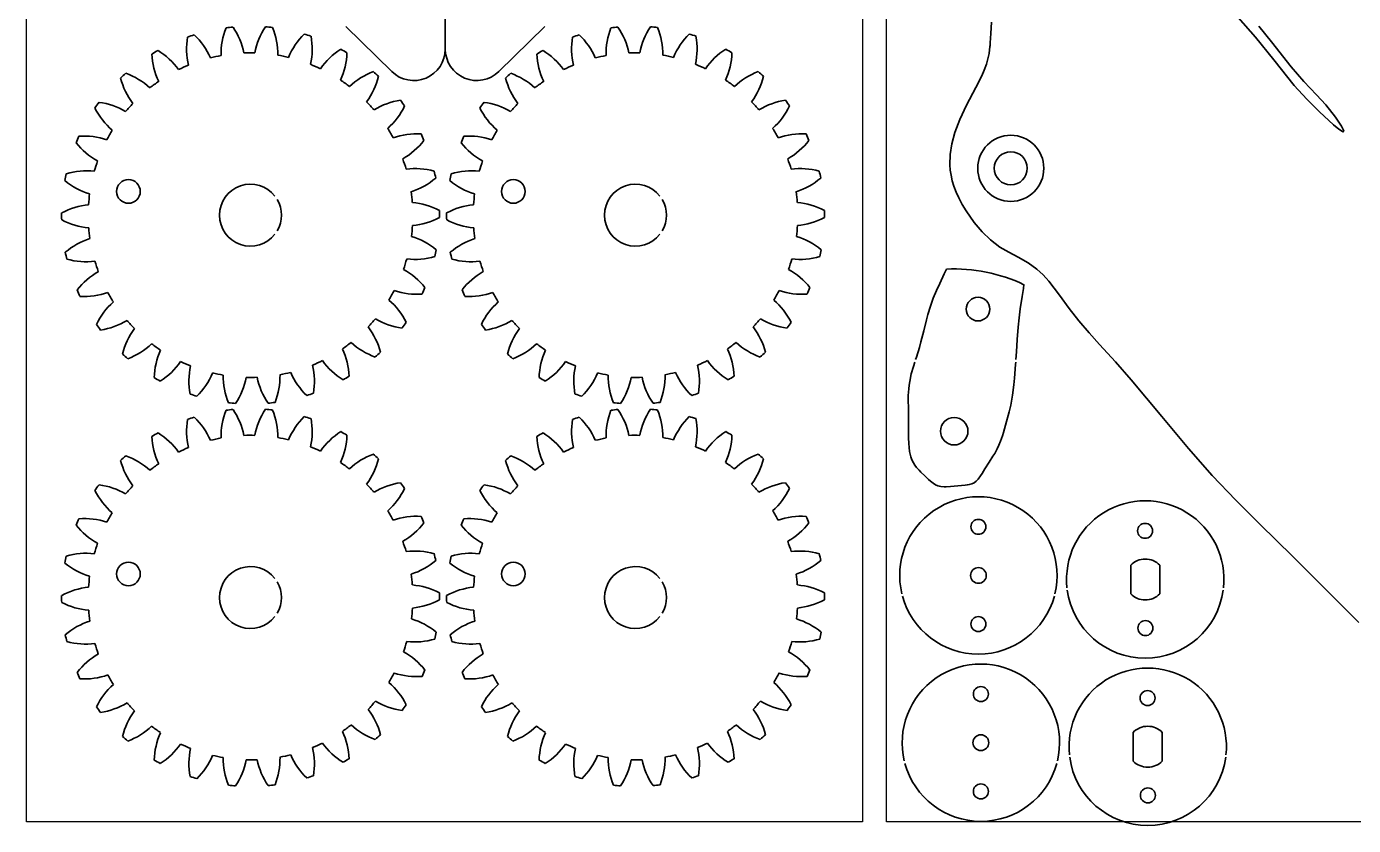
# Model space of a CAD drawing. Extents: x 30 to 398, y 238 to 462.
# Drawn here: x 30.3 to 198.9, y 238.4 to 339.9 of the extents above; entities that cross this region are included whole.
import ezdxf

# ---------------------------------------------------------------- set-up
doc = ezdxf.new("R2010")
doc.units = 0

msp = doc.modelspace()

# ---------------------------------------------------------------- linework, layer by layer
at = {"color": 7, "lineweight": 35}
msp.add_line((83.54, 337.06), (83.54, 359.48), dxfattribs=at)
at = {"color": 7, "lineweight": 35, "ltscale": 0.083216}
msp.add_line((184.29, 341.06), (186.49, 338.57), dxfattribs=at)
at = {"color": 7, "lineweight": 35, "ltscale": 0.204382}
for p, q in [((70.9, 339.92), (76.74, 334.2)), ((96.18, 339.92), (90.34, 334.2))]:
    msp.add_line(p, q, dxfattribs=at)
at = {"color": 7, "lineweight": 35, "ltscale": 0.029482}
msp.add_line((152.79, 337.84), (152.84, 339.02), dxfattribs=at)
at = {"color": 7, "lineweight": 35, "ltscale": 0.036639}
msp.add_line((152.84, 339.02), (152.94, 340.48), dxfattribs=at)
at = {"color": 7, "lineweight": 35, "ltscale": 0.064306}
msp.add_line((188.52, 337.97), (186.9, 339.97), dxfattribs=at)
at = {"color": 7, "lineweight": 35, "ltscale": 0.022426}
msp.add_line((152.63, 336.49), (152.73, 337.38), dxfattribs=at)
at = {"color": 7, "lineweight": 35, "ltscale": 0.092235}
msp.add_line((186.49, 338.57), (188.82, 335.7), dxfattribs=at)
at = {"color": 7, "lineweight": 35, "ltscale": 0.100289}
msp.add_line((191, 334.82), (188.52, 337.97), dxfattribs=at)
at = {"color": 7, "lineweight": 35, "ltscale": 0.017305}
msp.add_line((152.3, 335.14), (152.49, 335.81), dxfattribs=at)
at = {"color": 7, "lineweight": 35, "ltscale": 0.017335}
msp.add_line((152.49, 335.81), (152.63, 336.49), dxfattribs=at)
at = {"color": 7, "lineweight": 35, "ltscale": 0.104418}
msp.add_line((188.82, 335.7), (191.4, 332.42), dxfattribs=at)
at = {"color": 7, "lineweight": 35, "ltscale": 0.020286}
msp.add_line((151.71, 333.64), (152.03, 334.38), dxfattribs=at)
at = {"color": 7, "lineweight": 35, "ltscale": 0.020209}
msp.add_line((152.03, 334.38), (152.3, 335.14), dxfattribs=at)
at = {"color": 7, "lineweight": 35, "ltscale": 0.06192}
msp.add_line((192.61, 332.93), (191, 334.82), dxfattribs=at)
at = {"color": 7, "lineweight": 35, "ltscale": 0.063506}
msp.add_line((149.77, 329.95), (150.97, 332.19), dxfattribs=at)
at = {"color": 7, "lineweight": 35, "ltscale": 0.040666}
msp.add_line((150.97, 332.19), (151.71, 333.64), dxfattribs=at)
at = {"color": 7, "lineweight": 35, "ltscale": 0.059173}
msp.add_line((191.4, 332.42), (193.01, 330.69), dxfattribs=at)
at = {"color": 7, "lineweight": 35, "ltscale": 0.058349}
msp.add_line((194.24, 331.26), (192.61, 332.93), dxfattribs=at)
at = {"color": 7, "lineweight": 35, "ltscale": 0.056642}
msp.add_line((193.01, 330.69), (194.62, 329.09), dxfattribs=at)
at = {"color": 7, "lineweight": 35, "ltscale": 0.04327}
msp.add_line((195.41, 329.99), (194.24, 331.26), dxfattribs=at)
at = {"color": 7, "lineweight": 35, "ltscale": 0.051022}
msp.add_line((148.9, 328.11), (149.77, 329.95), dxfattribs=at)
at = {"color": 7, "lineweight": 35, "ltscale": 0.060544}
msp.add_line((194.62, 329.09), (196.39, 327.44), dxfattribs=at)
at = {"color": 7, "lineweight": 35, "ltscale": 0.050448}
msp.add_line((196.65, 328.4), (195.41, 329.99), dxfattribs=at)
at = {"color": 7, "lineweight": 35, "ltscale": 0.043979}
msp.add_line((148.28, 326.46), (148.9, 328.11), dxfattribs=at)
at = {"color": 7, "lineweight": 35, "ltscale": 0.022188}
msp.add_line((196.39, 327.44), (197.07, 326.87), dxfattribs=at)
at = {"color": 7, "lineweight": 35, "ltscale": 0.034352}
msp.add_line((197.42, 327.26), (196.65, 328.4), dxfattribs=at)
at = {"color": 7, "lineweight": 35, "ltscale": 0.014258}
msp.add_line((197.67, 326.75), (197.42, 327.26), dxfattribs=at)
at = {"color": 7, "lineweight": 35, "ltscale": 0.037758}
msp.add_line((147.89, 325), (148.28, 326.46), dxfattribs=at)
at = {"color": 7, "lineweight": 35, "ltscale": 0.013474}
msp.add_line((197.07, 326.87), (197.52, 326.58), dxfattribs=at)
at = {"color": 7, "lineweight": 35, "ltscale": 0.001761}
msp.add_line((197.52, 326.58), (197.59, 326.56), dxfattribs=at)
at = {"color": 7, "lineweight": 35, "ltscale": 0.001127}
msp.add_line((197.59, 326.56), (197.63, 326.55), dxfattribs=at)
at = {"color": 7, "lineweight": 35, "ltscale": 0.000421}
msp.add_line((197.63, 326.55), (197.65, 326.56), dxfattribs=at)
at = {"color": 7, "lineweight": 35, "ltscale": 0.000383}
msp.add_line((197.65, 326.56), (197.66, 326.56), dxfattribs=at)
at = {"color": 7, "lineweight": 35, "ltscale": 0.000374}
msp.add_line((197.66, 326.56), (197.67, 326.58), dxfattribs=at)
at = {"color": 7, "lineweight": 35, "ltscale": 0.003029}
msp.add_line((197.69, 326.63), (197.67, 326.75), dxfattribs=at)
at = {"color": 7, "lineweight": 35, "ltscale": 0.000396}
msp.add_line((197.67, 326.58), (197.68, 326.59), dxfattribs=at)
at = {"color": 7, "lineweight": 35, "ltscale": 0.000945}
msp.add_line((197.68, 326.59), (197.69, 326.63), dxfattribs=at)
at = {"color": 7, "lineweight": 35, "ltscale": 0.03418}
msp.add_line((147.68, 323.65), (147.89, 325), dxfattribs=at)
at = {"color": 7, "lineweight": 35, "ltscale": 0.032798}
msp.add_line((147.65, 322.34), (147.68, 323.65), dxfattribs=at)
at = {"color": 7, "lineweight": 35, "ltscale": 0.01653}
msp.add_line((147.71, 321.68), (147.65, 322.34), dxfattribs=at)
at = {"color": 7, "lineweight": 35, "ltscale": 0.016531}
msp.add_line((147.81, 321.02), (147.71, 321.68), dxfattribs=at)
at = {"color": 7, "lineweight": 35, "ltscale": 0.017631}
msp.add_line((147.96, 320.33), (147.81, 321.02), dxfattribs=at)
at = {"color": 7, "lineweight": 35, "ltscale": 0.017624}
msp.add_line((148.16, 319.66), (147.96, 320.33), dxfattribs=at)
at = {"color": 7, "lineweight": 35, "ltscale": 0.020476}
msp.add_line((148.45, 318.89), (148.16, 319.66), dxfattribs=at)
at = {"color": 7, "lineweight": 35, "ltscale": 0.020487}
msp.add_line((148.79, 318.14), (148.45, 318.89), dxfattribs=at)
at = {"color": 7, "lineweight": 35, "ltscale": 0.023728}
msp.add_line((149.23, 317.3), (148.79, 318.14), dxfattribs=at)
at = {"color": 7, "lineweight": 35, "ltscale": 0.023719}
msp.add_line((149.71, 316.49), (149.23, 317.3), dxfattribs=at)
at = {"color": 7, "lineweight": 35, "ltscale": 0.044475}
msp.add_line((150.72, 315.03), (149.71, 316.49), dxfattribs=at)
at = {"color": 7, "lineweight": 35, "ltscale": 0.039448}
msp.add_line((151.74, 313.82), (150.72, 315.03), dxfattribs=at)
at = {"color": 7, "lineweight": 35, "ltscale": 0.036401}
msp.add_line((152.8, 312.82), (151.74, 313.82), dxfattribs=at)
at = {"color": 7, "lineweight": 35, "ltscale": 0.019035}
msp.add_line((153.39, 312.34), (152.8, 312.82), dxfattribs=at)
at = {"color": 7, "lineweight": 35, "ltscale": 0.019042}
msp.add_line((154.02, 311.91), (153.39, 312.34), dxfattribs=at)
at = {"color": 7, "lineweight": 35, "ltscale": 0.032987}
msp.add_line((155.16, 311.25), (154.02, 311.91), dxfattribs=at)
at = {"color": 7, "lineweight": 35, "ltscale": 0.032915}
msp.add_line((156.33, 310.64), (155.16, 311.25), dxfattribs=at)
at = {"color": 7, "lineweight": 35, "ltscale": 0.03696}
msp.add_line((157.61, 309.9), (156.33, 310.64), dxfattribs=at)
at = {"color": 7, "lineweight": 35, "ltscale": 0.034325}
msp.add_line((158.72, 309.09), (157.61, 309.9), dxfattribs=at)
at = {"color": 7, "lineweight": 35, "ltscale": 0.026942}
msp.add_line((159.51, 308.36), (158.72, 309.09), dxfattribs=at)
at = {"color": 7, "lineweight": 35, "ltscale": 0.02734}
msp.add_line((160.24, 307.55), (159.51, 308.36), dxfattribs=at)
at = {"color": 7, "lineweight": 35, "ltscale": 0.055644}
msp.add_line((161.59, 305.78), (160.24, 307.55), dxfattribs=at)
at = {"color": 7, "lineweight": 35, "ltscale": 0.051617}
msp.add_line((162.81, 304.11), (161.59, 305.78), dxfattribs=at)
at = {"color": 7, "lineweight": 35, "ltscale": 0.050627}
msp.add_line((164.05, 302.51), (162.81, 304.11), dxfattribs=at)
at = {"color": 7, "lineweight": 35, "ltscale": 0.049798}
msp.add_line((165.34, 300.99), (164.05, 302.51), dxfattribs=at)
at = {"color": 7, "lineweight": 35, "ltscale": 0.04956}
msp.add_line((166.67, 299.52), (165.34, 300.99), dxfattribs=at)
at = {"color": 7, "lineweight": 35, "ltscale": 0.074878}
msp.add_line((168.69, 297.31), (166.67, 299.52), dxfattribs=at)
at = {"color": 7, "lineweight": 35, "ltscale": 0.075756}
msp.add_line((170.7, 295.04), (168.69, 297.31), dxfattribs=at)
at = {"color": 7, "lineweight": 35, "ltscale": 0.1522}
msp.add_line((174.6, 290.37), (170.7, 295.04), dxfattribs=at)
at = {"color": 7, "lineweight": 35, "ltscale": 0.132513}
msp.add_line((177.99, 286.29), (174.6, 290.37), dxfattribs=at)
at = {"color": 7, "lineweight": 35, "ltscale": 0.113049}
msp.add_line((180.97, 282.9), (177.99, 286.29), dxfattribs=at)
at = {"color": 7, "lineweight": 35, "ltscale": 0.108846}
msp.add_line((183.97, 279.74), (180.97, 282.9), dxfattribs=at)
at = {"color": 7, "lineweight": 35, "ltscale": 0.10937}
msp.add_line((187.07, 276.65), (183.97, 279.74), dxfattribs=at)
at = {"color": 7, "lineweight": 35, "ltscale": 0.144489}
msp.add_line((191.2, 272.61), (187.07, 276.65), dxfattribs=at)
at = {"color": 7, "lineweight": 35, "ltscale": 0.091344}
for p, q in [((170.63, 271.5), (170.63, 267.85)), ((174.33, 267.85), (174.33, 271.5)), ((170.94, 250.24), (170.94, 246.59)), ((174.64, 246.59), (174.64, 250.24))]:
    msp.add_line(p, q, dxfattribs=at)
at = {"color": 7, "lineweight": 35, "ltscale": 0.144118}
msp.add_line((195.29, 268.54), (191.2, 272.61), dxfattribs=at)
at = {"color": 7, "lineweight": 35, "ltscale": 0.153781}
msp.add_line((199.63, 264.19), (195.29, 268.54), dxfattribs=at)
for points in [[(139.61, 461.57), (398.05, 461.57), (398.05, 238.88), (139.61, 238.88)], [(30.33, 238.89), (30.33, 430.2), (136.57, 430.2), (136.57, 238.89)]]:
    msp.add_lwpolyline(points, close=True)
at = {"color": 7, "lineweight": 35}
for points in [[(143.29, 297.6), (143.4, 297.93), (143.79, 299.15), (143.98, 299.85), (144.33, 301.25), (144.68, 302.65), (144.86, 303.35), (145.17, 304.38), (145.53, 305.39), (145.94, 306.38), (146.36, 307.29), (146.94, 308.5), (147.21, 309.11)], [(157.07, 307.13), (157.01, 306.63), (156.85, 305.64), (156.6, 304.07), (156.44, 302.9), (156.32, 301.73), (156.2, 300.16), (156.1, 298.58), (156.04, 297.6)], [(156.03, 297.3), (156.01, 297), (155.88, 295.26), (155.79, 294.39), (155.62, 293.1), (155.38, 291.82), (155.18, 290.98), (154.74, 289.29), (154.47, 288.36), (154.33, 287.91), (154.09, 287.23), (153.89, 286.74), (153.66, 286.26), (153.35, 285.69), (153.12, 285.32), (152.64, 284.58), (152.1, 283.72), (151.74, 283.12), (151.56, 282.83), (151.26, 282.43), (151.01, 282.17), (150.73, 281.96), (150.44, 281.82), (150.11, 281.73), (149.87, 281.68), (149.61, 281.65), (149.15, 281.61), (148.68, 281.57), (147.75, 281.47), (147.19, 281.43), (146.93, 281.43), (146.52, 281.47), (146.33, 281.51), (146.13, 281.57), (145.83, 281.71), (145.55, 281.89), (145.18, 282.18), (144.94, 282.39), (144.47, 282.84), (143.98, 283.31), (143.75, 283.55), (143.42, 283.91), (143.2, 284.2), (143.01, 284.5), (142.83, 284.87), (142.69, 285.26), (142.6, 285.58), (142.53, 285.91), (142.46, 286.43), (142.42, 286.94), (142.39, 287.67), (142.39, 288.15), (142.41, 289.1), (142.39, 291.4), (142.37, 292.51), (142.37, 293.06), (142.42, 293.88), (142.47, 294.36), (142.55, 294.83), (142.75, 295.78), (143.01, 296.71), (143.2, 297.3)]]:
    msp.add_lwpolyline(points, dxfattribs=at)
for centre, radius in [((155.39, 321.91), 4.2), ((155.39, 321.91), 2.1), ((43.28, 318.97), 1.5), ((92.19, 318.97), 1.5), ((151.23, 304.02), 1.5), ((148.2, 288.51), 1.75), ((151.28, 276.36), 0.95), ((172.46, 275.85), 0.95), ((43.28, 270.37), 1.5), ((92.19, 270.37), 1.5), ((151.28, 270.18), 1), ((151.28, 264), 0.95), ((172.5, 263.49), 0.95), ((151.59, 255.11), 0.95), ((172.77, 254.6), 0.95), ((151.59, 248.93), 1), ((151.59, 242.74), 0.95), ((172.81, 242.24), 0.95)]:
    msp.add_circle(centre, radius, dxfattribs=at)
for centre, radius, start, end in [((64.05, 336.44), 9, 158.3756, 181.2693), ((58.79, 315.96), 24, 95.3246, 97.4563), ((49.14, 334.77), 9, 11.5116, 34.4053), ((68.19, 334.9), 9, 146.3756, 169.2693), ((58.79, 315.96), 24, 83.3246, 85.4563), ((53.26, 336.36), 9, 359.5116, 22.4053), ((71.92, 332.53), 9, 134.3756, 157.2693), ((58.79, 315.96), 24, 71.3246, 73.4563), ((112.96, 336.44), 9, 158.3756, 181.2693), ((107.71, 315.96), 24, 95.3246, 97.4563), ((98.05, 334.77), 9, 11.5116, 34.4053), ((117.1, 334.9), 9, 146.3756, 169.2693), ((107.71, 315.96), 24, 83.3246, 85.4563), ((102.18, 336.36), 9, 359.5116, 22.4053), ((120.84, 332.53), 9, 134.3756, 157.2693), ((107.71, 315.96), 24, 71.3246, 73.4563), ((59.67, 337.08), 9, 170.3756, 193.2693), ((58.79, 315.96), 24, 107.3246, 109.4563), ((45.44, 332.35), 9, 23.5116, 46.4053), ((57.63, 337.07), 9, 347.5116, 10.4053), ((108.59, 337.08), 9, 170.3756, 193.2693), ((107.71, 315.96), 24, 107.3246, 109.4563), ((94.35, 332.35), 9, 23.5116, 46.4053), ((106.54, 337.07), 9, 347.5116, 10.4053), ((156.39, 337), 3.67, 169.2185, 174.0943), ((151.77, 337.88), 1.02, 349.2185, 357.7828), ((58.79, 315.96), 24, 119.3246, 121.4563), ((55.26, 336.8), 9, 182.3756, 205.2693), ((42.32, 329.22), 9, 35.5116, 58.4053), ((58.79, 315.96), 20.62, 100.4641, 104.3168), ((58.79, 315.96), 20.62, 88.4641, 92.3168), ((58.79, 315.96), 20.62, 76.4641, 80.3168), ((75.08, 329.44), 9, 122.3756, 145.2693), ((62.04, 336.85), 9, 335.5116, 358.4053), ((58.79, 315.96), 24, 59.3246, 61.4563), ((79.54, 337.06), 4, 225.5828, 360), ((87.54, 337.06), 4, 180, 314.4172), ((107.71, 315.96), 24, 119.3246, 121.4563), ((104.18, 336.8), 9, 182.3756, 205.2693), ((91.24, 329.22), 9, 35.5116, 58.4053), ((107.71, 315.96), 20.62, 100.4641, 104.3168), ((107.71, 315.96), 20.62, 88.4641, 92.3168), ((107.71, 315.96), 20.62, 76.4641, 80.3168), ((123.99, 329.44), 9, 122.3756, 145.2693), ((110.96, 336.85), 9, 335.5116, 358.4053), ((107.71, 315.96), 24, 59.3246, 61.4563), ((58.79, 315.96), 24, 131.3246, 133.4563), ((39.93, 325.5), 9, 47.5116, 70.4053), ((58.79, 315.96), 20.62, 112.4641, 116.3168), ((58.79, 315.96), 20.62, 64.4641, 68.3168), ((77.53, 325.76), 9, 110.3756, 133.2693), ((58.79, 315.96), 24, 47.3246, 49.4563), ((107.71, 315.96), 24, 131.3246, 133.4563), ((88.84, 325.5), 9, 47.5116, 70.4053), ((107.71, 315.96), 20.62, 112.4641, 116.3168), ((107.71, 315.96), 20.62, 64.4641, 68.3168), ((126.44, 325.76), 9, 110.3756, 133.2693), ((107.71, 315.96), 24, 47.3246, 49.4563), ((51, 335.61), 9, 194.3756, 217.2693), ((58.79, 315.96), 20.62, 124.4641, 128.3168), ((58.79, 315.96), 20.62, 52.4641, 56.3168), ((66.31, 335.72), 9, 323.5116, 346.4053), ((99.92, 335.61), 9, 194.3756, 217.2693), ((107.71, 315.96), 20.62, 124.4641, 128.3168), ((107.71, 315.96), 20.62, 52.4641, 56.3168), ((115.23, 335.72), 9, 323.5116, 346.4053), ((79.16, 321.65), 9, 98.3756, 121.2693), ((58.79, 315.96), 24, 35.3246, 37.4563), ((128.07, 321.65), 9, 98.3756, 121.2693), ((107.71, 315.96), 24, 35.3246, 37.4563), ((58.79, 315.96), 24, 143.3246, 145.4563), ((47.09, 333.57), 9, 206.3756, 229.2693), ((38.36, 321.37), 9, 59.5116, 82.4053), ((58.79, 315.96), 20.62, 136.4641, 140.3168), ((58.79, 315.96), 20.62, 40.4641, 44.3168), ((70.26, 333.72), 9, 311.5116, 334.4053), ((107.71, 315.96), 24, 143.3246, 145.4563), ((96, 333.57), 9, 206.3756, 229.2693), ((87.27, 321.37), 9, 59.5116, 82.4053), ((107.71, 315.96), 20.62, 136.4641, 140.3168), ((107.71, 315.96), 20.62, 40.4641, 44.3168), ((119.17, 333.72), 9, 311.5116, 334.4053), ((58.79, 315.96), 24, 155.3246, 157.4563), ((37.68, 317), 9, 71.5116, 94.4053), ((58.79, 315.96), 20.62, 148.4641, 152.3168), ((58.79, 315.96), 20.62, 28.4641, 32.3168), ((79.89, 317.29), 9, 86.3756, 109.2693), ((73.7, 330.95), 9, 299.5116, 322.4053), ((58.79, 315.96), 24, 23.3246, 25.4563), ((107.71, 315.96), 24, 155.3246, 157.4563), ((86.59, 317), 9, 71.5116, 94.4053), ((107.71, 315.96), 20.62, 148.4641, 152.3168), ((107.71, 315.96), 20.62, 28.4641, 32.3168), ((128.81, 317.29), 9, 86.3756, 109.2693), ((122.62, 330.95), 9, 299.5116, 322.4053), ((107.71, 315.96), 24, 23.3246, 25.4563), ((43.68, 330.75), 9, 218.3756, 241.2693), ((92.6, 330.75), 9, 218.3756, 241.2693), ((58.79, 315.96), 20.62, 160.4641, 164.3168), ((58.79, 315.96), 20.62, 16.4641, 20.3168), ((107.71, 315.96), 20.62, 160.4641, 164.3168), ((107.71, 315.96), 20.62, 16.4641, 20.3168), ((58.79, 315.96), 24, 167.3246, 169.4563), ((40.94, 327.28), 9, 230.3756, 253.2693), ((37.92, 312.59), 9, 83.5116, 106.4053), ((79.71, 312.88), 9, 74.3756, 97.2693), ((76.49, 327.52), 9, 287.5116, 310.4053), ((58.79, 315.96), 24, 11.3246, 13.4563), ((107.71, 315.96), 24, 167.3246, 169.4563), ((89.85, 327.28), 9, 230.3756, 253.2693), ((86.83, 312.59), 9, 83.5116, 106.4053), ((128.62, 312.88), 9, 74.3756, 97.2693), ((125.41, 327.52), 9, 287.5116, 310.4053), ((107.71, 315.96), 24, 11.3246, 13.4563), ((58.79, 315.96), 20.62, 172.4641, 176.3168), ((58.79, 315.96), 3.94, 37.9498, 322.0502), ((58.79, 315.96), 20.62, 4.4641, 8.3168), ((107.71, 315.96), 20.62, 172.4641, 176.3168), ((107.71, 315.96), 3.94, 37.9498, 322.0502), ((107.71, 315.96), 20.62, 4.4641, 8.3168), ((39.08, 308.32), 9, 95.5116, 118.4053), ((58.79, 315.96), 3.94, 329.8476, 30.1524), ((78.61, 308.59), 9, 62.3756, 85.2693), ((87.99, 308.32), 9, 95.5116, 118.4053), ((107.71, 315.96), 3.94, 329.8476, 30.1524), ((127.53, 308.59), 9, 62.3756, 85.2693), ((58.79, 315.96), 24, 179.3246, 181.4563), ((38.97, 323.32), 9, 242.3756, 265.2693), ((78.51, 323.59), 9, 275.5116, 298.4053), ((58.79, 315.96), 24, 359.3246, 1.4563), ((107.71, 315.96), 24, 179.3246, 181.4563), ((87.89, 323.32), 9, 242.3756, 265.2693), ((127.42, 323.59), 9, 275.5116, 298.4053), ((107.71, 315.96), 24, 359.3246, 1.4563), ((58.79, 315.96), 20.62, 184.4641, 188.3168), ((58.79, 315.96), 20.62, 352.4641, 356.3168), ((107.71, 315.96), 20.62, 184.4641, 188.3168), ((107.71, 315.96), 20.62, 352.4641, 356.3168), ((41.09, 304.39), 9, 107.5116, 130.4053), ((76.65, 304.63), 9, 50.3756, 73.2693), ((90.01, 304.39), 9, 107.5116, 130.4053), ((125.56, 304.63), 9, 50.3756, 73.2693), ((58.79, 315.96), 24, 191.3246, 193.4563), ((37.88, 319.04), 9, 254.3756, 277.2693), ((58.79, 315.96), 20.62, 340.4641, 344.3168), ((79.67, 319.33), 9, 263.5116, 286.4053), ((58.79, 315.96), 24, 347.3246, 349.4563), ((107.71, 315.96), 24, 191.3246, 193.4563), ((86.79, 319.04), 9, 254.3756, 277.2693), ((107.71, 315.96), 20.62, 340.4641, 344.3168), ((128.58, 319.33), 9, 263.5116, 286.4053), ((107.71, 315.96), 24, 347.3246, 349.4563), ((43.89, 300.96), 9, 119.5116, 142.4053), ((58.79, 315.96), 20.62, 196.4641, 200.3168), ((73.9, 301.17), 9, 38.3756, 61.2693), ((92.8, 300.96), 9, 119.5116, 142.4053), ((107.71, 315.96), 20.62, 196.4641, 200.3168), ((122.82, 301.17), 9, 38.3756, 61.2693), ((148.2, 288.51), 20.62, 64.5228, 92.7599), ((58.79, 315.96), 24, 203.3246, 205.4563), ((37.69, 314.62), 9, 266.3756, 289.2693), ((58.79, 315.96), 20.62, 208.4641, 212.3168), ((58.79, 315.96), 20.62, 328.4641, 332.3168), ((70.5, 298.35), 9, 26.3756, 49.2693), ((79.91, 314.91), 9, 251.5116, 274.4053), ((58.79, 315.96), 24, 335.3246, 337.4563), ((107.71, 315.96), 24, 203.3246, 205.4563), ((86.61, 314.62), 9, 266.3756, 289.2693), ((107.71, 315.96), 20.62, 208.4641, 212.3168), ((107.71, 315.96), 20.62, 328.4641, 332.3168), ((119.41, 298.35), 9, 26.3756, 49.2693), ((128.82, 314.91), 9, 251.5116, 274.4053), ((107.71, 315.96), 24, 335.3246, 337.4563), ((47.33, 298.19), 9, 131.5116, 154.4053), ((96.24, 298.19), 9, 131.5116, 154.4053), ((58.79, 315.96), 24, 215.3246, 217.4563), ((38.43, 310.27), 9, 278.3756, 301.2693), ((58.79, 315.96), 20.62, 220.4641, 224.3168), ((58.79, 315.96), 20.62, 316.4641, 320.3168), ((79.23, 310.54), 9, 239.5116, 262.4053), ((58.79, 315.96), 24, 323.3246, 325.4564), ((107.71, 315.96), 24, 215.3246, 217.4563), ((87.34, 310.27), 9, 278.3756, 301.2693), ((107.71, 315.96), 20.62, 220.4641, 224.3168), ((107.71, 315.96), 20.62, 316.4641, 320.3168), ((128.15, 310.54), 9, 239.5116, 262.4053), ((107.71, 315.96), 24, 323.3246, 325.4564), ((51.27, 296.2), 9, 143.5116, 166.4053), ((66.58, 296.3), 9, 14.3756, 37.2693), ((100.19, 296.2), 9, 143.5116, 166.4053), ((115.5, 296.3), 9, 14.3756, 37.2693), ((40.06, 306.16), 9, 290.3756, 313.2693), ((58.79, 315.96), 20.62, 232.4641, 236.3168), ((55.55, 295.07), 9, 155.5116, 178.4053), ((58.79, 315.96), 20.62, 304.4641, 308.3168), ((62.33, 295.11), 9, 2.3756, 25.2693), ((77.66, 306.41), 9, 227.5116, 250.4053), ((58.79, 315.96), 24, 311.3246, 313.4564), ((88.97, 306.16), 9, 290.3756, 313.2693), ((107.71, 315.96), 20.62, 232.4641, 236.3168), ((104.46, 295.07), 9, 155.5116, 178.4053), ((107.71, 315.96), 20.62, 304.4641, 308.3168), ((111.24, 295.11), 9, 2.3756, 25.2693), ((126.57, 306.41), 9, 227.5116, 250.4053), ((107.71, 315.96), 24, 311.3246, 313.4564), ((58.79, 315.96), 24, 227.3246, 229.4563), ((42.51, 302.48), 9, 302.3756, 325.2693), ((58.79, 315.96), 20.62, 244.4641, 248.3168), ((59.96, 294.85), 9, 167.5116, 190.4053), ((58.79, 315.96), 20.62, 292.4641, 296.3168), ((57.91, 294.83), 9, 350.3756, 13.2693), ((75.26, 302.7), 9, 215.5116, 238.4053), ((107.71, 315.96), 24, 227.3246, 229.4563), ((91.42, 302.48), 9, 302.3756, 325.2693), ((107.71, 315.96), 20.62, 244.4641, 248.3168), ((108.87, 294.85), 9, 167.5116, 190.4053), ((107.71, 315.96), 20.62, 292.4641, 296.3168), ((106.83, 294.83), 9, 350.3756, 13.2693), ((124.18, 302.7), 9, 215.5116, 238.4053), ((58.79, 315.96), 24, 239.3246, 241.4563), ((45.67, 299.38), 9, 314.3756, 337.2693), ((58.79, 315.96), 20.62, 256.4641, 260.3168), ((64.32, 295.55), 9, 179.5116, 202.4053), ((49.4, 297.02), 9, 326.3756, 349.2693), ((58.79, 315.96), 20.62, 268.4641, 272.3168), ((68.45, 297.15), 9, 191.5116, 214.4053), ((53.54, 295.48), 9, 338.3756, 1.2693), ((58.79, 315.96), 20.62, 280.4641, 284.3168), ((72.15, 299.56), 9, 203.5116, 226.4053), ((58.79, 315.96), 24, 299.3246, 301.4563), ((107.71, 315.96), 24, 239.3246, 241.4563), ((94.58, 299.38), 9, 314.3756, 337.2693), ((107.71, 315.96), 20.62, 256.4641, 260.3168), ((113.24, 295.55), 9, 179.5116, 202.4053), ((98.31, 297.02), 9, 326.3756, 349.2693), ((107.71, 315.96), 20.62, 268.4641, 272.3168), ((117.36, 297.15), 9, 191.5116, 214.4053), ((102.46, 295.48), 9, 338.3756, 1.2693), ((107.71, 315.96), 20.62, 280.4641, 284.3168), ((121.06, 299.56), 9, 203.5116, 226.4053), ((107.71, 315.96), 24, 299.3246, 301.4563), ((58.79, 315.96), 24, 251.3246, 253.4563), ((58.79, 315.96), 24, 263.3246, 265.4563), ((58.79, 315.96), 24, 275.3246, 277.4563), ((58.79, 315.96), 24, 287.3246, 289.4563), ((107.71, 315.96), 24, 251.3246, 253.4563), ((107.71, 315.96), 24, 263.3246, 265.4563), ((107.71, 315.96), 24, 275.3246, 277.4563), ((107.71, 315.96), 24, 287.3246, 289.4563), ((59.67, 288.49), 9, 170.3756, 193.2693), ((58.79, 267.37), 24, 107.3246, 109.4563), ((45.44, 283.76), 9, 23.5116, 46.4053), ((64.05, 287.85), 9, 158.3756, 181.2693), ((58.79, 267.37), 24, 95.3246, 97.4563), ((49.14, 286.18), 9, 11.5116, 34.4053), ((68.19, 286.31), 9, 146.3756, 169.2693), ((58.79, 267.37), 24, 83.3246, 85.4563), ((53.26, 287.77), 9, 359.5116, 22.4053), ((71.92, 283.94), 9, 134.3756, 157.2693), ((58.79, 267.37), 24, 71.3246, 73.4563), ((57.63, 288.48), 9, 347.5116, 10.4053), ((108.59, 288.49), 9, 170.3756, 193.2693), ((107.71, 267.37), 24, 107.3246, 109.4563), ((94.35, 283.76), 9, 23.5116, 46.4053), ((112.96, 287.85), 9, 158.3756, 181.2693), ((107.71, 267.37), 24, 95.3246, 97.4563), ((98.05, 286.18), 9, 11.5116, 34.4053), ((117.1, 286.31), 9, 146.3756, 169.2693), ((107.71, 267.37), 24, 83.3246, 85.4563), ((102.18, 287.77), 9, 359.5116, 22.4053), ((120.84, 283.94), 9, 134.3756, 157.2693), ((107.71, 267.37), 24, 71.3246, 73.4563), ((106.54, 288.48), 9, 347.5116, 10.4053), ((75.08, 280.85), 9, 122.3756, 145.2693), ((58.79, 267.37), 24, 59.3246, 61.4563), ((123.99, 280.85), 9, 122.3756, 145.2693), ((107.71, 267.37), 24, 59.3246, 61.4563), ((58.79, 267.37), 24, 119.3246, 121.4563), ((55.26, 288.21), 9, 182.3756, 205.2693), ((42.32, 280.63), 9, 35.5116, 58.4053), ((58.79, 267.37), 20.62, 100.4641, 104.3168), ((58.79, 267.37), 20.62, 88.4641, 92.3168), ((58.79, 267.37), 20.62, 76.4641, 80.3168), ((62.04, 288.26), 9, 335.5116, 358.4053), ((107.71, 267.37), 24, 119.3246, 121.4563), ((104.18, 288.21), 9, 182.3756, 205.2693), ((91.24, 280.63), 9, 35.5116, 58.4053), ((107.71, 267.37), 20.62, 100.4641, 104.3168), ((107.71, 267.37), 20.62, 88.4641, 92.3168), ((107.71, 267.37), 20.62, 76.4641, 80.3168), ((110.96, 288.26), 9, 335.5116, 358.4053), ((58.79, 267.37), 24, 131.3246, 133.4563), ((39.93, 276.91), 9, 47.5116, 70.4053), ((58.79, 267.37), 20.62, 112.4641, 116.3168), ((58.79, 267.37), 20.62, 64.4641, 68.3168), ((77.53, 277.17), 9, 110.3756, 133.2693), ((66.31, 287.13), 9, 323.5116, 346.4053), ((58.79, 267.37), 24, 47.3246, 49.4563), ((107.71, 267.37), 24, 131.3246, 133.4563), ((88.84, 276.91), 9, 47.5116, 70.4053), ((107.71, 267.37), 20.62, 112.4641, 116.3168), ((107.71, 267.37), 20.62, 64.4641, 68.3168), ((126.44, 277.17), 9, 110.3756, 133.2693), ((115.23, 287.13), 9, 323.5116, 346.4053), ((107.71, 267.37), 24, 47.3246, 49.4563), ((51, 287.02), 9, 194.3756, 217.2693), ((58.79, 267.37), 20.62, 124.4641, 128.3168), ((58.79, 267.37), 20.62, 52.4641, 56.3168), ((99.92, 287.02), 9, 194.3756, 217.2693), ((107.71, 267.37), 20.62, 124.4641, 128.3168), ((107.71, 267.37), 20.62, 52.4641, 56.3168), ((58.79, 267.37), 24, 143.3246, 145.4563), ((38.36, 272.78), 9, 59.5116, 82.4053), ((58.79, 267.37), 20.62, 136.4641, 140.3168), ((58.79, 267.37), 20.62, 40.4641, 44.3168), ((79.16, 273.06), 9, 98.3756, 121.2693), ((58.79, 267.37), 24, 35.3246, 37.4563), ((107.71, 267.37), 24, 143.3246, 145.4563), ((87.27, 272.78), 9, 59.5116, 82.4053), ((107.71, 267.37), 20.62, 136.4641, 140.3168), ((107.71, 267.37), 20.62, 40.4641, 44.3168), ((128.07, 273.06), 9, 98.3756, 121.2693), ((107.71, 267.37), 24, 35.3246, 37.4563), ((47.09, 284.97), 9, 206.3756, 229.2693), ((70.26, 285.13), 9, 311.5116, 334.4053), ((96, 284.97), 9, 206.3756, 229.2693), ((119.17, 285.13), 9, 311.5116, 334.4053), ((151.28, 270.18), 10, 346.579, 193.421), ((58.79, 267.37), 20.62, 28.4641, 32.3168), ((107.71, 267.37), 20.62, 28.4641, 32.3168), ((172.48, 269.67), 10, 353.9935, 186.0065), ((58.79, 267.37), 24, 155.3246, 157.4563), ((43.68, 282.16), 9, 218.3756, 241.2693), ((37.68, 268.41), 9, 71.5116, 94.4053), ((58.79, 267.37), 20.62, 148.4641, 152.3168), ((79.89, 268.7), 9, 86.3756, 109.2693), ((73.7, 282.36), 9, 299.5116, 322.4053), ((58.79, 267.37), 24, 23.3246, 25.4563), ((107.71, 267.37), 24, 155.3246, 157.4563), ((92.6, 282.16), 9, 218.3756, 241.2693), ((86.59, 268.41), 9, 71.5116, 94.4053), ((107.71, 267.37), 20.62, 148.4641, 152.3168), ((128.81, 268.7), 9, 86.3756, 109.2693), ((122.62, 282.36), 9, 299.5116, 322.4053), ((107.71, 267.37), 24, 23.3246, 25.4563), ((58.79, 267.37), 20.62, 160.4641, 164.3168), ((58.79, 267.37), 20.62, 16.4641, 20.3168), ((79.71, 264.28), 9, 74.3756, 97.2693), ((107.71, 267.37), 20.62, 160.4641, 164.3168), ((107.71, 267.37), 20.62, 16.4641, 20.3168), ((128.62, 264.28), 9, 74.3756, 97.2693), ((58.79, 267.37), 24, 167.3246, 169.4563), ((40.94, 278.69), 9, 230.3756, 253.2693), ((37.92, 264), 9, 83.5116, 106.4053), ((76.49, 278.93), 9, 287.5116, 310.4053), ((58.79, 267.37), 24, 11.3246, 13.4563), ((107.71, 267.37), 24, 167.3246, 169.4563), ((89.85, 278.69), 9, 230.3756, 253.2693), ((86.83, 264), 9, 83.5116, 106.4053), ((125.41, 278.93), 9, 287.5116, 310.4053), ((107.71, 267.37), 24, 11.3246, 13.4563), ((172.48, 269.67), 2.6, 44.6398, 135.3602), ((58.79, 267.37), 20.62, 172.4641, 176.3168), ((58.79, 267.37), 3.94, 37.9498, 322.0502), ((58.79, 267.37), 20.62, 4.4641, 8.3168), ((107.71, 267.37), 20.62, 172.4641, 176.3168), ((107.71, 267.37), 3.94, 37.9498, 322.0502), ((107.71, 267.37), 20.62, 4.4641, 8.3168), ((39.08, 259.73), 9, 95.5116, 118.4053), ((58.79, 267.37), 3.94, 329.8476, 30.1524), ((78.61, 260), 9, 62.3756, 85.2693), ((87.99, 259.73), 9, 95.5116, 118.4053), ((107.71, 267.37), 3.94, 329.8476, 30.1524), ((127.53, 260), 9, 62.3756, 85.2693), ((172.48, 269.67), 10, 187.7379, 352.2621), ((58.79, 267.37), 24, 179.3246, 181.4563), ((38.97, 274.73), 9, 242.3756, 265.2693), ((78.51, 275), 9, 275.5116, 298.4053), ((58.79, 267.37), 24, 359.3246, 1.4563), ((107.71, 267.37), 24, 179.3246, 181.4563), ((87.89, 274.73), 9, 242.3756, 265.2693), ((127.42, 275), 9, 275.5116, 298.4053), ((107.71, 267.37), 24, 359.3246, 1.4563), ((151.28, 270.18), 10, 195.1949, 344.8051), ((172.48, 269.67), 2.6, 224.6398, 315.3602), ((58.79, 267.37), 20.62, 184.4641, 188.3168), ((58.79, 267.37), 20.62, 352.4641, 356.3168), ((107.71, 267.37), 20.62, 184.4641, 188.3168), ((107.71, 267.37), 20.62, 352.4641, 356.3168), ((41.09, 255.8), 9, 107.5116, 130.4053), ((76.65, 256.04), 9, 50.3756, 73.2693), ((90.01, 255.8), 9, 107.5116, 130.4053), ((125.56, 256.04), 9, 50.3756, 73.2693), ((58.79, 267.37), 24, 191.3246, 193.4563), ((37.88, 270.45), 9, 254.3756, 277.2693), ((58.79, 267.37), 20.62, 196.4641, 200.3168), ((58.79, 267.37), 20.62, 340.4641, 344.3168), ((79.67, 270.73), 9, 263.5116, 286.4053), ((58.79, 267.37), 24, 347.3246, 349.4563), ((107.71, 267.37), 24, 191.3246, 193.4563), ((86.79, 270.45), 9, 254.3756, 277.2693), ((107.71, 267.37), 20.62, 196.4641, 200.3168), ((107.71, 267.37), 20.62, 340.4641, 344.3168), ((128.58, 270.73), 9, 263.5116, 286.4053), ((107.71, 267.37), 24, 347.3246, 349.4563), ((43.89, 252.37), 9, 119.5116, 142.4053), ((73.9, 252.58), 9, 38.3756, 61.2693), ((92.8, 252.37), 9, 119.5116, 142.4053), ((122.82, 252.58), 9, 38.3756, 61.2693), ((58.79, 267.37), 24, 335.3246, 337.4563), ((107.71, 267.37), 24, 335.3246, 337.4563), ((151.59, 248.93), 10, 346.579, 193.421), ((172.79, 248.42), 10, 353.9935, 186.0065), ((58.79, 267.37), 24, 203.3246, 205.4563), ((37.69, 266.03), 9, 266.3756, 289.2693), ((47.33, 249.6), 9, 131.5116, 154.4053), ((58.79, 267.37), 20.62, 208.4641, 212.3168), ((58.79, 267.37), 20.62, 328.4641, 332.3168), ((70.5, 249.76), 9, 26.3756, 49.2693), ((79.91, 266.32), 9, 251.5116, 274.4053), ((107.71, 267.37), 24, 203.3246, 205.4563), ((86.61, 266.03), 9, 266.3756, 289.2693), ((96.24, 249.6), 9, 131.5116, 154.4053), ((107.71, 267.37), 20.62, 208.4641, 212.3168), ((107.71, 267.37), 20.62, 328.4641, 332.3168), ((119.41, 249.76), 9, 26.3756, 49.2693), ((128.82, 266.32), 9, 251.5116, 274.4053), ((58.79, 267.37), 24, 215.3246, 217.4563), ((38.43, 261.68), 9, 278.3756, 301.2693), ((51.27, 247.61), 9, 143.5116, 166.4053), ((58.79, 267.37), 20.62, 220.4641, 224.3168), ((58.79, 267.37), 20.62, 316.4641, 320.3168), ((66.58, 247.71), 9, 14.3756, 37.2693), ((79.23, 261.95), 9, 239.5116, 262.4053), ((58.79, 267.37), 24, 323.3246, 325.4564), ((107.71, 267.37), 24, 215.3246, 217.4563), ((87.34, 261.68), 9, 278.3756, 301.2693), ((100.19, 247.61), 9, 143.5116, 166.4053), ((107.71, 267.37), 20.62, 220.4641, 224.3168), ((107.71, 267.37), 20.62, 316.4641, 320.3168), ((115.5, 247.71), 9, 14.3756, 37.2693), ((128.15, 261.95), 9, 239.5116, 262.4053), ((107.71, 267.37), 24, 323.3246, 325.4564), ((58.79, 267.37), 24, 227.3246, 229.4563), ((40.06, 257.57), 9, 290.3756, 313.2693), ((58.79, 267.37), 20.62, 232.4641, 236.3168), ((55.55, 246.47), 9, 155.5116, 178.4053), ((58.79, 267.37), 20.62, 304.4641, 308.3168), ((62.33, 246.52), 9, 2.3756, 25.2693), ((77.66, 257.82), 9, 227.5116, 250.4053), ((58.79, 267.37), 24, 311.3246, 313.4564), ((107.71, 267.37), 24, 227.3246, 229.4563), ((88.97, 257.57), 9, 290.3756, 313.2693), ((107.71, 267.37), 20.62, 232.4641, 236.3168), ((104.46, 246.47), 9, 155.5116, 178.4053), ((107.71, 267.37), 20.62, 304.4641, 308.3168), ((111.24, 246.52), 9, 2.3756, 25.2693), ((126.57, 257.82), 9, 227.5116, 250.4053), ((107.71, 267.37), 24, 311.3246, 313.4564), ((172.79, 248.42), 2.6, 44.6398, 135.3602), ((42.51, 253.89), 9, 302.3756, 325.2693), ((58.79, 267.37), 20.62, 244.4641, 248.3168), ((59.96, 246.26), 9, 167.5116, 190.4053), ((58.79, 267.37), 20.62, 292.4641, 296.3168), ((57.91, 246.24), 9, 350.3756, 13.2693), ((75.26, 254.11), 9, 215.5116, 238.4053), ((91.42, 253.89), 9, 302.3756, 325.2693), ((107.71, 267.37), 20.62, 244.4641, 248.3168), ((108.87, 246.26), 9, 167.5116, 190.4053), ((107.71, 267.37), 20.62, 292.4641, 296.3168), ((106.83, 246.24), 9, 350.3756, 13.2693), ((124.18, 254.11), 9, 215.5116, 238.4053), ((58.79, 267.37), 24, 239.3246, 241.4563), ((45.67, 250.79), 9, 314.3756, 337.2693), ((58.79, 267.37), 20.62, 256.4641, 260.3168), ((64.32, 246.96), 9, 179.5116, 202.4053), ((49.4, 248.43), 9, 326.3756, 349.2693), ((58.79, 267.37), 20.62, 268.4641, 272.3168), ((68.45, 248.56), 9, 191.5116, 214.4053), ((53.54, 246.89), 9, 338.3756, 1.2693), ((58.79, 267.37), 20.62, 280.4641, 284.3168), ((72.15, 250.97), 9, 203.5116, 226.4053), ((58.79, 267.37), 24, 299.3246, 301.4563), ((107.71, 267.37), 24, 239.3246, 241.4563), ((94.58, 250.79), 9, 314.3756, 337.2693), ((107.71, 267.37), 20.62, 256.4641, 260.3168), ((113.24, 246.96), 9, 179.5116, 202.4053), ((98.31, 248.43), 9, 326.3756, 349.2693), ((107.71, 267.37), 20.62, 268.4641, 272.3168), ((117.36, 248.56), 9, 191.5116, 214.4053), ((102.46, 246.89), 9, 338.3756, 1.2693), ((107.71, 267.37), 20.62, 280.4641, 284.3168), ((121.06, 250.97), 9, 203.5116, 226.4053), ((107.71, 267.37), 24, 299.3246, 301.4563), ((151.59, 248.93), 10, 195.1949, 344.8051), ((172.79, 248.42), 10, 187.7379, 352.2621), ((172.79, 248.42), 2.6, 224.6398, 315.3602), ((58.79, 267.37), 24, 251.3246, 253.4563), ((58.79, 267.37), 24, 287.3246, 289.4563), ((107.71, 267.37), 24, 251.3246, 253.4563), ((107.71, 267.37), 24, 287.3246, 289.4563), ((58.79, 267.37), 24, 263.3246, 265.4563), ((58.79, 267.37), 24, 275.3246, 277.4563), ((107.71, 267.37), 24, 263.3246, 265.4563), ((107.71, 267.37), 24, 275.3246, 277.4563)]:
    msp.add_arc(centre, radius, start, end, dxfattribs=at)

doc.saveas('drawing.dxf')
